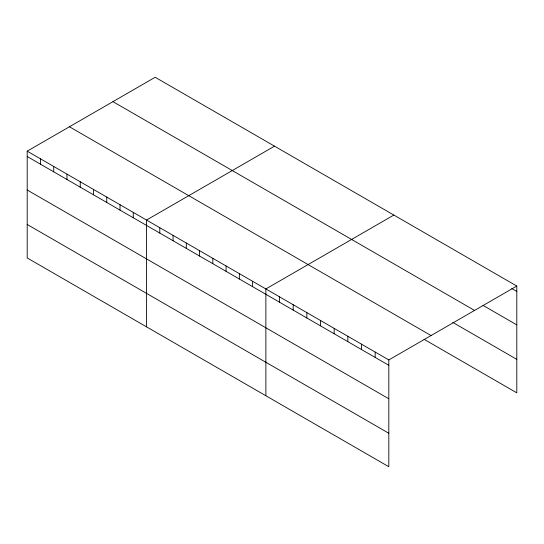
<?xml version="1.0" encoding="UTF-8"?>
<svg xmlns="http://www.w3.org/2000/svg" width="544" height="544" viewBox="0 0 544 544"><rect width="100%" height="100%" fill="white"/><g stroke="black" fill="none" stroke-linecap="round" stroke-linejoin="round"><path stroke-width="0.82" d="M388.817 398.772L388.817 359.938L27.2 151.157L27.2 257.951L388.817 466.732L388.817 398.772L27.2 189.999M424.048 339.293L516.8 392.843L516.8 286.049L155.183 77.268L27.2 151.157M274.516 146.166L146.533 220.055L146.533 326.849M393.849 215.064L265.866 288.952L265.866 395.746M388.817 359.938L516.8 286.049M511.768 288.504L516.8 291.407M483.004 305.374L516.8 324.884M112.948 101.653L474.565 310.434M452.812 322.422L516.8 359.366M69.435 126.779L431.052 335.553M27.2 156.522L388.817 365.303M27.2 224.482L388.817 433.262M375.156 352.05L375.156 357.415M361.495 344.162L361.495 349.527M347.834 336.274L347.834 341.639M334.172 328.386L334.172 333.751M320.511 320.504L320.511 325.863M306.85 312.616L306.85 317.982M293.189 304.728L293.189 310.094M279.528 296.84L279.528 302.206M252.606 281.296L252.606 286.661M239.346 273.646L239.346 279.004M226.086 265.989L226.086 271.354M212.826 258.332L212.826 263.697M199.573 250.675L199.573 256.04M186.313 243.025L186.313 248.384M173.053 235.368L173.053 240.734M159.793 227.712L159.793 233.077M133.273 212.405L133.273 217.763M120.013 204.748L120.013 210.113M106.753 197.091L106.753 202.456M93.493 189.434L93.493 194.8M80.24 181.778L80.24 187.143M66.98 174.128L66.98 179.493M53.72 166.471L53.72 171.836M40.46 158.814L40.46 164.179"/></g></svg>
